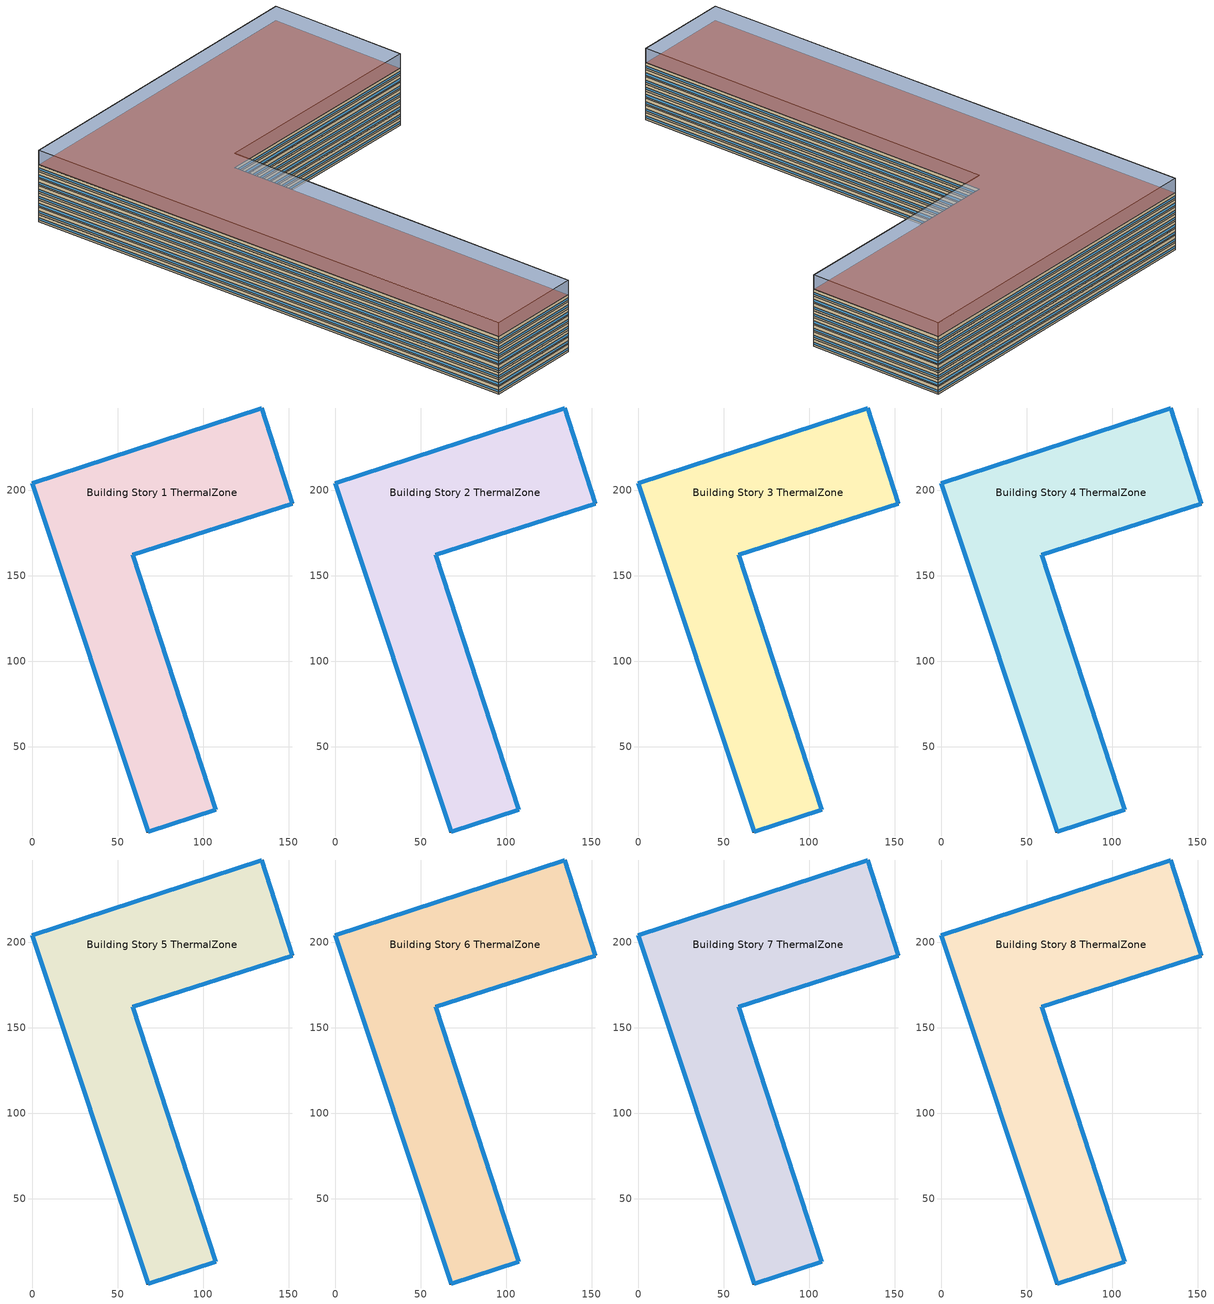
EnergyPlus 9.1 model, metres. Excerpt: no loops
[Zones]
Building Story 1 ThermalZone
 floor ground (Typical Insulated Carpeted 6in Slab Floor): 67.97,0 0,204.25 134.29,248.23 152.15,192.3 58.91,162.21 107.41,12.92 z0
 wall outside (Typical Insulated Exterior Mass Wall R-9.62): 0,204.25 67.97,0 107.41,12.92 58.91,162.21 152.15,192.3 134.29,248.23 0,204.25 z0:3
 window (U 0.57 SHGC 0.49 Dbl Blue 6mm/6mm Air): 0.01,204.22 67.96,0.02 / 134.26,248.22 0.02,204.26 / 152.14,192.33 134.29,248.21 / 58.93,162.22 152.12,192.3 / 107.4,12.94 58.92,162.18 / 68,0.01 107.38,12.91 z0.76:1.66
 ceiling adiabatic (Typical IEAD Roof R-15.87): 107.41,12.92 58.91,162.21 152.15,192.3 134.29,248.23 0,204.25 67.97,0 z3
Building Story 2 ThermalZone
 floor adiabatic (LargeHotel Interior Floor): 67.97,0 0,204.25 134.29,248.23 152.15,192.3 58.91,162.21 107.41,12.92 z3
 wall outside (Typical Insulated Exterior Mass Wall R-9.62): 0,204.25 67.97,0 107.41,12.92 58.91,162.21 152.15,192.3 134.29,248.23 0,204.25 z3:6
 window (U 0.57 SHGC 0.49 Dbl Blue 6mm/6mm Air): 0.01,204.22 67.96,0.02 / 134.26,248.22 0.02,204.26 / 152.14,192.33 134.29,248.21 / 58.93,162.22 152.12,192.3 / 107.4,12.94 58.92,162.18 / 68,0.01 107.38,12.91 z3.76:4.66
 ceiling adiabatic (Typical IEAD Roof R-15.87): 107.41,12.92 58.91,162.21 152.15,192.3 134.29,248.23 0,204.25 67.97,0 z6
Building Story 3 ThermalZone
 floor adiabatic (LargeHotel Interior Floor): 67.97,0 0,204.25 134.29,248.23 152.15,192.3 58.91,162.21 107.41,12.92 z6
 wall outside (Typical Insulated Exterior Mass Wall R-9.62): 0,204.25 67.97,0 107.41,12.92 58.91,162.21 152.15,192.3 134.29,248.23 0,204.25 z6:9
 window (U 0.57 SHGC 0.49 Dbl Blue 6mm/6mm Air): 0.01,204.22 67.96,0.02 / 134.26,248.22 0.02,204.26 / 152.14,192.33 134.29,248.21 / 58.93,162.22 152.12,192.3 / 107.4,12.94 58.92,162.18 / 68,0.01 107.38,12.91 z6.76:7.66
 ceiling adiabatic (Typical IEAD Roof R-15.87): 107.41,12.92 58.91,162.21 152.15,192.3 134.29,248.23 0,204.25 67.97,0 z9
Building Story 4 ThermalZone
 floor adiabatic (LargeHotel Interior Floor): 67.97,0 0,204.25 134.29,248.23 152.15,192.3 58.91,162.21 107.41,12.92 z9
 wall outside (Typical Insulated Exterior Mass Wall R-9.62): 0,204.25 67.97,0 107.41,12.92 58.91,162.21 152.15,192.3 134.29,248.23 0,204.25 z9:12
 window (U 0.57 SHGC 0.49 Dbl Blue 6mm/6mm Air): 0.01,204.22 67.96,0.02 / 134.26,248.22 0.02,204.26 / 152.14,192.33 134.29,248.21 / 58.93,162.22 152.12,192.3 / 107.4,12.94 58.92,162.18 / 68,0.01 107.38,12.91 z9.76:10.66
 ceiling adiabatic (Typical IEAD Roof R-15.87): 107.41,12.92 58.91,162.21 152.15,192.3 134.29,248.23 0,204.25 67.97,0 z12
Building Story 5 ThermalZone
 floor adiabatic (LargeHotel Interior Floor): 67.97,0 0,204.25 134.29,248.23 152.15,192.3 58.91,162.21 107.41,12.92 z12
 wall outside (Typical Insulated Exterior Mass Wall R-9.62): 0,204.25 67.97,0 107.41,12.92 58.91,162.21 152.15,192.3 134.29,248.23 0,204.25 z12:15
 window (U 0.57 SHGC 0.49 Dbl Blue 6mm/6mm Air): 0.01,204.22 67.96,0.02 / 134.26,248.22 0.02,204.26 / 152.14,192.33 134.29,248.21 / 58.93,162.22 152.12,192.3 / 107.4,12.94 58.92,162.18 / 68,0.01 107.38,12.91 z12.76:13.66
 ceiling adiabatic (Typical IEAD Roof R-15.87): 107.41,12.92 58.91,162.21 152.15,192.3 134.29,248.23 0,204.25 67.97,0 z15
Building Story 6 ThermalZone
 floor adiabatic (LargeHotel Interior Floor): 67.97,0 0,204.25 134.29,248.23 152.15,192.3 58.91,162.21 107.41,12.92 z15
 wall outside (Typical Insulated Exterior Mass Wall R-9.62): 0,204.25 67.97,0 107.41,12.92 58.91,162.21 152.15,192.3 134.29,248.23 0,204.25 z15:18
 window (U 0.57 SHGC 0.49 Dbl Blue 6mm/6mm Air): 0.01,204.22 67.96,0.02 / 134.26,248.22 0.02,204.26 / 152.14,192.33 134.29,248.21 / 58.93,162.22 152.12,192.3 / 107.4,12.94 58.92,162.18 / 68,0.01 107.38,12.91 z15.76:16.66
 ceiling adiabatic (Typical IEAD Roof R-15.87): 107.41,12.92 58.91,162.21 152.15,192.3 134.29,248.23 0,204.25 67.97,0 z18
Building Story 7 ThermalZone
 floor adiabatic (LargeHotel Interior Floor): 67.97,0 0,204.25 134.29,248.23 152.15,192.3 58.91,162.21 107.41,12.92 z18
 wall outside (Typical Insulated Exterior Mass Wall R-9.62): 0,204.25 67.97,0 107.41,12.92 58.91,162.21 152.15,192.3 134.29,248.23 0,204.25 z18:21
 window (U 0.57 SHGC 0.49 Dbl Blue 6mm/6mm Air): 0.01,204.22 67.96,0.02 / 134.26,248.22 0.02,204.26 / 152.14,192.33 134.29,248.21 / 58.93,162.22 152.12,192.3 / 107.4,12.94 58.92,162.18 / 68,0.01 107.38,12.91 z18.76:19.66
 ceiling adiabatic (Typical IEAD Roof R-15.87): 107.41,12.92 58.91,162.21 152.15,192.3 134.29,248.23 0,204.25 67.97,0 z21
Building Story 8 ThermalZone
 floor adiabatic (LargeHotel Interior Floor): 67.97,0 0,204.25 134.29,248.23 152.15,192.3 58.91,162.21 107.41,12.92 z21
 wall outside (Typical Insulated Exterior Mass Wall R-9.62): 0,204.25 67.97,0 107.41,12.92 58.91,162.21 152.15,192.3 134.29,248.23 0,204.25 z21:24
 window (U 0.57 SHGC 0.49 Dbl Blue 6mm/6mm Air): 0.01,204.22 67.96,0.02 / 134.26,248.22 0.02,204.26 / 152.14,192.33 134.29,248.21 / 58.93,162.22 152.12,192.3 / 107.4,12.94 58.92,162.18 / 68,0.01 107.38,12.91 z21.76:22.66
 roof outside (Typical IEAD Roof R-15.87): 107.41,12.92 58.91,162.21 152.15,192.3 134.29,248.23 0,204.25 67.97,0 z24
shading: 0,204.25 67.97,0 / 67.97,0 107.41,12.92 / 107.41,12.92 58.91,162.21 / 58.91,162.21 152.15,192.3 / 152.15,192.3 134.29,248.23 / 134.29,248.23 0,204.25 z0:3; 0,204.25 67.97,0 / 67.97,0 107.41,12.92 / 107.41,12.92 58.91,162.21 / 58.91,162.21 152.15,192.3 / 152.15,192.3 134.29,248.23 / 134.29,248.23 0,204.25 z0:18; 0,204.25 67.97,0 / 134.29,248.23 0,204.25 / 152.15,192.3 134.29,248.23 / 58.91,162.21 152.15,192.3 / 107.41,12.92 58.91,162.21 / 67.97,0 107.41,12.92 / 0,204.25 67.97,0 / 67.97,0 107.41,12.92 / 107.41,12.92 58.91,162.21 / 58.91,162.21 152.15,192.3 / 152.15,192.3 134.29,248.23 / 134.29,248.23 0,204.25 z0:9; 152.15,192.3 134.29,248.23 / 134.29,248.23 0,204.25 / 0,204.25 67.97,0 / 67.97,0 107.41,12.92 / 107.41,12.92 58.91,162.21 / 58.91,162.21 152.15,192.3 z0:30; 67.97,0 0,204.25 134.29,248.23 152.15,192.3 58.91,162.21 107.41,12.92 z0; 107.41,12.92 58.91,162.21 152.15,192.3 134.29,248.23 0,204.25 67.97,0 z3; 107.41,12.92 58.91,162.21 152.15,192.3 134.29,248.23 0,204.25 67.97,0 z18; 67.97,0 0,204.25 134.29,248.23 152.15,192.3 58.91,162.21 107.41,12.92 z0; 67.97,0 0,204.25 134.29,248.23 152.15,192.3 58.91,162.21 107.41,12.92 z0; 107.41,12.92 58.91,162.21 152.15,192.3 134.29,248.23 0,204.25 67.97,0 z9; 67.97,0 0,204.25 134.29,248.23 152.15,192.3 58.91,162.21 107.41,12.92 z0; 107.41,12.92 58.91,162.21 152.15,192.3 134.29,248.23 0,204.25 67.97,0 z9; 107.41,12.92 58.91,162.21 152.15,192.3 134.29,248.23 0,204.25 67.97,0 z30; 67.97,0 0,204.25 134.29,248.23 152.15,192.3 58.91,162.21 107.41,12.92 z0
[Building]
Mixed use 2: Terrain=City
[Site:Location]
Buffalo Niagara Intl Ap_NY_USA: Latitude {deg}=42.8177; Longitude {deg}=-78.8525; Time Zone {hr}=-5; Elevation {m}=215
[Site:GroundTemperature:BuildingSurface]
19.74, 19.69, 19.85, 20.06, 20.27, 20.46, 20.61, 20.65, 20.6, 20.38, 20.19, 19.9
[Site:WaterMainsTemperature]
Calculation Method=Correlation; Annual Average Outdoor Air Temperature {C}=8.96667; Maximum Difference In Monthly Average Outdoor Air Temperatures {deltaC}=26.2
[SizingPeriod:DesignDay] Day of Month=21; Dry-Bulb Temperature Range Modifier Type=DefaultMultipliers; Humidity Condition Type=Wetbulb; Barometric Pressure {Pa}=98769; Rain Indicator=No; Snow Indicator=No; Daylight Saving Time Indicator=No
Name | Month | Day Type | Maximum Dry-Bulb Temperature {C} | Daily Dry-Bulb Temperature Range {deltaC} | Wetbulb or DewPoint at Maximum Dry-Bulb {C} | Wind Speed {m/s} | Wind Direction {deg} | Solar Model Indicator | ASHRAE Clear Sky Optical Depth for Beam Irradiance (taub) | ASHRAE Clear Sky Optical Depth for Diffuse Irradiance (taud) | Sky Clearness
Buffalo Niagara Intl Ap Ann Clg .4% Condns DB=>MWB | 7 | SummerDesignDay | 30.3 | 9.3 | 21.8 | 5.7 | 240 | ASHRAETau | 0.462 | 2.001
Buffalo Niagara Intl Ap Ann Clg .4% Condns WB=>MDB | 7 | SummerDesignDay | 27.8 | 9.3 | 23.8 | 5.7 | 240 | ASHRAETau | 0.462 | 2.001
Buffalo Niagara Intl Ap Ann Htg 99.6% Condns DB | 1 | WinterDesignDay | -16.3 | 0 | -16.3 | 5.1 | 270 | ASHRAEClearSky |  |  | 0
[Material] Thermal Absorptance=0.9
Name | Roughness | Thickness {m} | Conductivity {W/m-K} | Density {kg/m3} | Specific Heat {J/kg-K} | Solar Absorptance | Visible Absorptance
1/2IN Gypsum | Smooth | 0.0127 | 0.16 | 784.9 | 830 | 0.4 | 0.4
100mm Normalweight concrete floor | MediumRough | 0.1016 | 2.31045 | 2322 | 832.557 | 0 | 0
1IN Stucco | Smooth | 0.0253 | 0.6918 | 1858 | 837 | 0.7 | 0.92
6 in. Normalweight Concrete Floor | MediumRough | 0.1524 | 2.31 | 2322 | 832 | 0.7 | 0.7
8IN CONCRETE HW RefBldg | Rough | 0.2032 | 1.311 | 2240 | 836.8 | 0.7 | 0.7
Metal Roof Surface | Smooth | 0.0008 | 45.28 | 7824 | 500 | 0.7 | 0.7
Roof Membrane | VeryRough | 0.0095 | 0.16 | 1121.29 | 1460 | 0.7 | 0.7
[Material:NoMass] Roughness=Smooth; Thermal Absorptance=0.9; Solar Absorptance=0.7
Name | Thermal Resistance {m2-K/W} | Visible Absorptance
CP02 CARPET PAD; Typical Carpet Pad | 0.21648 | 0.8
Nonres_Floor_Insulation | 2.88292 | 0.7
Typical Insulation R-14.76 | 2.59864 | 0.7
Typical Insulation R-7.23 | 1.27273 | 0.7
[WindowMaterial:Gas]
AIR 6MM: Gas Type=Air; Thickness {m}=0.0063
[WindowMaterial:Glazing] Optical Data Type=SpectralAverage; Thickness {m}=0.006; Infrared Transmittance at Normal Incidence=0; Front Side Infrared Hemispherical Emissivity=0.84; Back Side Infrared Hemispherical Emissivity=0.84; Conductivity {W/m-K}=0.9; Dirt Correction Factor for Solar and Visible Transmittance=1; Solar Diffusing=No
Name | Solar Transmittance at Normal Incidence | Front Side Solar Reflectance at Normal Incidence | Back Side Solar Reflectance at Normal Incidence | Visible Transmittance at Normal Incidence | Front Side Visible Reflectance at Normal Incidence | Back Side Visible Reflectance at Normal Incidence
BLUE 6MM | 0.48 | 0.05 | 0.05 | 0.57 | 0.06 | 0.06
CLEAR 6MM | 0.775 | 0.071 | 0.071 | 0.881 | 0.08 | 0.08
[Construction]
LargeHotel Interior Floor: Nonres_Floor_Insulation, 100mm Normalweight concrete floor, CP02 CARPET PAD
Typical IEAD Roof R-15.87: Roof Membrane, Typical Insulation R-14.76, Metal Roof Surface
Typical Insulated Carpeted 6in Slab Floor: 6 in. Normalweight Concrete Floor, Typical Carpet Pad
Typical Insulated Exterior Mass Wall R-9.62: 1IN Stucco, 8IN CONCRETE HW RefBldg, Typical Insulation R-7.23, 1/2IN Gypsum
U 0.57 SHGC 0.49 Dbl Blue 6mm/6mm Air: BLUE 6MM, AIR 6MM, CLEAR 6MM
[Zone]
Building Story 1 ThermalZone; Building Story 2 ThermalZone; Building Story 3 ThermalZone; Building Story 4 ThermalZone; Building Story 5 ThermalZone; Building Story 6 ThermalZone; Building Story 7 ThermalZone; Building Story 8 ThermalZone
[AvailabilityManager:NightCycle] Applicability Schedule=Always On Discrete; Control Type=CycleOnAny; Thermostat Tolerance {deltaC}=1; Cycling Run Time Control Type=FixedRunTime; Cycling Run Time {s}=1800
Name | Fan Schedule
Availability Manager Night Cycle 1 | 1 Zone VAV Occ Sch
Availability Manager Night Cycle 2 | 1 Zone VAV 1 Occ Sch
Availability Manager Night Cycle 3 | 1 Zone VAV 2 Occ Sch
Availability Manager Night Cycle 4 | 1 Zone VAV 3 Occ Sch
Availability Manager Night Cycle 5 | 1 Zone VAV 4 Occ Sch
Availability Manager Night Cycle 6 | 1 Zone VAV 5 Occ Sch
[AvailabilityManager:Scheduled] Schedule=Always On Discrete
1 Zone VAV OA System Availability Manager; 1 Zone VAV 1 OA System Availability Manager; 1 Zone VAV 2 OA System Availability Manager; 1 Zone VAV 3 OA System Availability Manager; 1 Zone VAV 4 OA System Availability Manager; 1 Zone VAV 5 OA System Availability Manager
[Exterior:Lights] Control Option=AstronomicalClock
Name | Schedule | Design Level {W}
Building Facades | Schedule Ruleset 1 | 3997.47
Entry Canopies | Always On Discrete | 2025
Main Entries | Always On Discrete | 575.2728
Other Doors | Always On Discrete | 4659.07
Parking Areas and Drives | Always On Discrete | 379305
[Fan:ZoneExhaust] Fan Total Efficiency=0.0660786; Pressure Rise {Pa}=124.544; System Availability Manager Coupling Mode=Decoupled
Name | Availability Schedule | Maximum Flow Rate {m3/s} | Flow Fraction Schedule
Zone FullServiceRestaurant Kitchen A  - Story Mid Exhaust Fan; Zone FullServiceRestaurant Kitchen C  - Story Mid Exhaust Fan | RestaurantSitDown Kitchen_Exhaust_SCH | 0.708873 | RestaurantSitDown Kitchen_Exhaust_SCH
Zone FullServiceRestaurant Kitchen A  - Story Mid2 Exhaust Fan; Zone FullServiceRestaurant Kitchen C  - Story Mid2 Exhaust Fan | RestaurantSitDown Kitchen_Exhaust_SCH | 1.37838 | RestaurantSitDown Kitchen_Exhaust_SCH
Zone FullServiceRestaurant Kitchen A end_b - Story Mid2 Exhaust Fan; Zone FullServiceRestaurant Kitchen C end_b - Story Mid2 Exhaust Fan | RestaurantSitDown Kitchen_Exhaust_SCH | 0.0743317 | RestaurantSitDown Kitchen_Exhaust_SCH
Zone FullServiceRestaurant Kitchen B  - Story Mid Exhaust Fan | RestaurantSitDown Kitchen_Exhaust_SCH | 8.02792 | RestaurantSitDown Kitchen_Exhaust_SCH
Zone FullServiceRestaurant Kitchen B  - Story Mid2 Exhaust Fan | RestaurantSitDown Kitchen_Exhaust_SCH | 15.6101 | RestaurantSitDown Kitchen_Exhaust_SCH
Zone FullServiceRestaurant Kitchen B end_b - Story Mid2 Exhaust Fan | RestaurantSitDown Kitchen_Exhaust_SCH | 0.8418 | RestaurantSitDown Kitchen_Exhaust_SCH
Zone LargeHotel Kitchen A  - Story Ground Exhaust Fan; Zone LargeHotel Kitchen C  - Story Ground Exhaust Fan | HotelLarge Kitchen_Exhaust_SCH | 0.122272 | HotelLarge Kitchen_Exhaust_SCH
Zone LargeHotel Kitchen B  - Story Ground Exhaust Fan | HotelLarge Kitchen_Exhaust_SCH | 1.38472 | HotelLarge Kitchen_Exhaust_SCH
[EnergyManagementSystem:Sensor] Output:Variable or Output:Meter Index Key=Environment
Name | Output:Variable or Output:Meter
Mains_Water_Temp_Sen; Mains_Water_Temp_Sen_1 | Site Mains Water Temperature
OAT; OAT_1; OAT_2; OAT_3; OAT_4; OAT_5 | Site Outdoor Air Drybulb Temperature
[EnergyManagementSystem:Actuator] Actuated Component Control Type=Schedule Value
Name | Actuated Component Unique | Actuated Component Type
Mains_Water_Temp_Act | Mains Water Temperature | Schedule:Constant
Mains_Water_Temp_Act_1 | Mains Water Temperature 1 | Schedule:Constant
SYS1ZoneVAV1ClgSch0 | OfficeMedium CLGSETP_SCH_NO_SETBACK | Schedule:Year
SYS1ZoneVAV1HtgSch0 | OfficeMedium HTGSETP_SCH_PACU_VAV_bot | Schedule:Year
SYS1ZoneVAV2ClgSch0 | RetailStripmall Type3_CLGSETP_SCH_NO_SETBACK | Schedule:Year
SYS1ZoneVAV2HtgSch0 | RetailStripmall Type3_HTGSETP_SCH_NO_OPTIMUM | Schedule:Year
SYS1ZoneVAV3ClgSch0 | RetailStripmall Type1_CLGSETP_SCH_NO_SETBACK | Schedule:Year
SYS1ZoneVAV3HtgSch0 | RetailStripmall Type1_HTGSETP_SCH_NO_OPTIMUM | Schedule:Year
SYS1ZoneVAV4ClgSch0; SYS1ZoneVAV5ClgSch0 | HotelLarge CLGSETP_SCH | Schedule:Year
SYS1ZoneVAV4HtgSch0; SYS1ZoneVAV5HtgSch0 | HotelLarge HTGSETP_SCH | Schedule:Year
SYS1ZoneVAVClgSch0 | RestaurantSitDown CLGSETP_SCH_NO_SETBACK | Schedule:Year
SYS1ZoneVAVHtgSch0 | RestaurantSitDown HTGSETP_SCH_NO_OPTIMUM | Schedule:Year
[EnergyManagementSystem:Program]
Mains_Water_Prg: SET Mains_Water_Temp_Act = Mains_Water_Temp_Sen
Mains_Water_Prg_1: SET Mains_Water_Temp_Act_1 = Mains_Water_Temp_Sen_1
SYS1ZoneVAV1OptimumStartProg0: IF DaylightSavings==0 && DayOfWeek>1 && Hour==5 && OAT_1<23.9 && OAT_1>1.7; SET SYS1ZoneVAV1ClgSch0 = 29.4; SET SYS1ZoneVAV1HtgSch0 = 15.6; ELSEIF DaylightSavings==0 && DayOfWeek==1 && Hour==7 && OAT_1<23.9 && OAT_1>1.7; SET SYS1ZoneVAV1ClgSch0 = 29.4; SET SYS1ZoneVAV1HtgSch0 = 15.6; ELSEIF DaylightSavings==1 && DayOfWeek>1 && Hour==4 && OAT_1<23.9 && OAT_1>1.7; SET SYS1ZoneVAV1ClgSch0 = 29.4; SET SYS1ZoneVAV1HtgSch0 = 15.6; ELSEIF DaylightSavings==1 && DayOfWeek==1 && Hour==6 && OAT_1<23.9 && OAT_1>1.7; SET SYS1ZoneVAV1ClgSch0 = 29.4; SET SYS1ZoneVAV1HtgSch0 = 15.6; ELSE; SET SYS1ZoneVAV1ClgSch0 = NULL; SET SYS1ZoneVAV1HtgSch0 = NULL; ENDIF
SYS1ZoneVAV2OptimumStartProg0: IF DaylightSavings==0 && DayOfWeek>1 && Hour==5 && OAT_2<23.9 && OAT_2>1.7; SET SYS1ZoneVAV2ClgSch0 = 29.4; SET SYS1ZoneVAV2HtgSch0 = 15.6; ELSEIF DaylightSavings==0 && DayOfWeek==1 && Hour==7 && OAT_2<23.9 && OAT_2>1.7; SET SYS1ZoneVAV2ClgSch0 = 29.4; SET SYS1ZoneVAV2HtgSch0 = 15.6; ELSEIF DaylightSavings==1 && DayOfWeek>1 && Hour==4 && OAT_2<23.9 && OAT_2>1.7; SET SYS1ZoneVAV2ClgSch0 = 29.4; SET SYS1ZoneVAV2HtgSch0 = 15.6; ELSEIF DaylightSavings==1 && DayOfWeek==1 && Hour==6 && OAT_2<23.9 && OAT_2>1.7; SET SYS1ZoneVAV2ClgSch0 = 29.4; SET SYS1ZoneVAV2HtgSch0 = 15.6; ELSE; SET SYS1ZoneVAV2ClgSch0 = NULL; SET SYS1ZoneVAV2HtgSch0 = NULL; ENDIF
SYS1ZoneVAV3OptimumStartProg0: IF DaylightSavings==0 && DayOfWeek>1 && Hour==5 && OAT_3<23.9 && OAT_3>1.7; SET SYS1ZoneVAV3ClgSch0 = 29.4; SET SYS1ZoneVAV3HtgSch0 = 15.6; ELSEIF DaylightSavings==0 && DayOfWeek==1 && Hour==7 && OAT_3<23.9 && OAT_3>1.7; SET SYS1ZoneVAV3ClgSch0 = 29.4; SET SYS1ZoneVAV3HtgSch0 = 15.6; ELSEIF DaylightSavings==1 && DayOfWeek>1 && Hour==4 && OAT_3<23.9 && OAT_3>1.7; SET SYS1ZoneVAV3ClgSch0 = 29.4; SET SYS1ZoneVAV3HtgSch0 = 15.6; ELSEIF DaylightSavings==1 && DayOfWeek==1 && Hour==6 && OAT_3<23.9 && OAT_3>1.7; SET SYS1ZoneVAV3ClgSch0 = 29.4; SET SYS1ZoneVAV3HtgSch0 = 15.6; ELSE; SET SYS1ZoneVAV3ClgSch0 = NULL; SET SYS1ZoneVAV3HtgSch0 = NULL; ENDIF
SYS1ZoneVAV4OptimumStartProg0: IF DaylightSavings==0 && DayOfWeek>1 && Hour==5 && OAT_4<23.9 && OAT_4>1.7; SET SYS1ZoneVAV4ClgSch0 = 29.4; SET SYS1ZoneVAV4HtgSch0 = 15.6; ELSEIF DaylightSavings==0 && DayOfWeek==1 && Hour==7 && OAT_4<23.9 && OAT_4>1.7; SET SYS1ZoneVAV4ClgSch0 = 29.4; SET SYS1ZoneVAV4HtgSch0 = 15.6; ELSEIF DaylightSavings==1 && DayOfWeek>1 && Hour==4 && OAT_4<23.9 && OAT_4>1.7; SET SYS1ZoneVAV4ClgSch0 = 29.4; SET SYS1ZoneVAV4HtgSch0 = 15.6; ELSEIF DaylightSavings==1 && DayOfWeek==1 && Hour==6 && OAT_4<23.9 && OAT_4>1.7; SET SYS1ZoneVAV4ClgSch0 = 29.4; SET SYS1ZoneVAV4HtgSch0 = 15.6; ELSE; SET SYS1ZoneVAV4ClgSch0 = NULL; SET SYS1ZoneVAV4HtgSch0 = NULL; ENDIF
SYS1ZoneVAV5OptimumStartProg0: IF DaylightSavings==0 && DayOfWeek>1 && Hour==5 && OAT_5<23.9 && OAT_5>1.7; SET SYS1ZoneVAV5ClgSch0 = 29.4; SET SYS1ZoneVAV5HtgSch0 = 15.6; ELSEIF DaylightSavings==0 && DayOfWeek==1 && Hour==7 && OAT_5<23.9 && OAT_5>1.7; SET SYS1ZoneVAV5ClgSch0 = 29.4; SET SYS1ZoneVAV5HtgSch0 = 15.6; ELSEIF DaylightSavings==1 && DayOfWeek>1 && Hour==4 && OAT_5<23.9 && OAT_5>1.7; SET SYS1ZoneVAV5ClgSch0 = 29.4; SET SYS1ZoneVAV5HtgSch0 = 15.6; ELSEIF DaylightSavings==1 && DayOfWeek==1 && Hour==6 && OAT_5<23.9 && OAT_5>1.7; SET SYS1ZoneVAV5ClgSch0 = 29.4; SET SYS1ZoneVAV5HtgSch0 = 15.6; ELSE; SET SYS1ZoneVAV5ClgSch0 = NULL; SET SYS1ZoneVAV5HtgSch0 = NULL; ENDIF
SYS1ZoneVAVOptimumStartProg0: IF DaylightSavings==0 && DayOfWeek>1 && Hour==5 && OAT<23.9 && OAT>1.7; SET SYS1ZoneVAVClgSch0 = 29.4; SET SYS1ZoneVAVHtgSch0 = 15.6; ELSEIF DaylightSavings==0 && DayOfWeek==1 && Hour==7 && OAT<23.9 && OAT>1.7; SET SYS1ZoneVAVClgSch0 = 29.4; SET SYS1ZoneVAVHtgSch0 = 15.6; ELSEIF DaylightSavings==1 && DayOfWeek>1 && Hour==4 && OAT<23.9 && OAT>1.7; SET SYS1ZoneVAVClgSch0 = 29.4; SET SYS1ZoneVAVHtgSch0 = 15.6; ELSEIF DaylightSavings==1 && DayOfWeek==1 && Hour==6 && OAT<23.9 && OAT>1.7; SET SYS1ZoneVAVClgSch0 = 29.4; SET SYS1ZoneVAVHtgSch0 = 15.6; ELSE; SET SYS1ZoneVAVClgSch0 = NULL; SET SYS1ZoneVAVHtgSch0 = NULL; ENDIF
[EnergyManagementSystem:ProgramCallingManager]
Mains_Water_Prg_Mgr: BeginTimestepBeforePredictor; Mains_Water_Prg
Mains_Water_Prg_Mgr 1: BeginTimestepBeforePredictor; Mains_Water_Prg_1
SYS1ZoneVAV1OptimumStartCallingManager0: BeginTimestepBeforePredictor; SYS1ZoneVAV1OptimumStartProg0
SYS1ZoneVAV2OptimumStartCallingManager0: BeginTimestepBeforePredictor; SYS1ZoneVAV2OptimumStartProg0
SYS1ZoneVAV3OptimumStartCallingManager0: BeginTimestepBeforePredictor; SYS1ZoneVAV3OptimumStartProg0
SYS1ZoneVAV4OptimumStartCallingManager0: BeginTimestepBeforePredictor; SYS1ZoneVAV4OptimumStartProg0
SYS1ZoneVAV5OptimumStartCallingManager0: BeginTimestepBeforePredictor; SYS1ZoneVAV5OptimumStartProg0
SYS1ZoneVAVOptimumStartCallingManager0: BeginTimestepBeforePredictor; SYS1ZoneVAVOptimumStartProg0
[Schedule:Day:Interval]
HotelLarge HTGSETP_SCH Default; HotelLarge HTGSETP_SCH Summer Design Day; HotelLarge HTGSETP_SCH Winter Design Day; RestaurantSitDown HTGSETP_SCH_NO_OPTIMUM Winter Design Day: No, 24:00, 21
HotelLarge CLGSETP_SCH Default; HotelLarge CLGSETP_SCH Summer Design Day; HotelLarge CLGSETP_SCH Winter Design Day; RestaurantSitDown CLGSETP_SCH_NO_SETBACK Default|Sat|Wkdy Day; RestaurantSitDown CLGSETP_SCH_NO_SETBACK Default; OfficeMedium CLGSETP_SCH_NO_SETBACK Default|WntrDsn|Sat|Wkdy Day; OfficeMedium CLGSETP_SCH_NO_SETBACK Default; OfficeMedium CLGSETP_SCH_NO_SETBACK Winter Design Day: No, 24:00, 24
RestaurantSitDown HTGSETP_SCH_NO_OPTIMUM Default|Sat|Wkdy Day; RestaurantSitDown HTGSETP_SCH_NO_OPTIMUM Default: No, 04:00, 15.6, 24:00, 21
RestaurantSitDown HTGSETP_SCH_NO_OPTIMUM Summer Design Day; OfficeMedium HTGSETP_SCH_PACU_VAV_bot Default; OfficeMedium HTGSETP_SCH_PACU_VAV_bot Summer Design Day: No, 24:00, 15.6
RestaurantSitDown CLGSETP_SCH_NO_SETBACK Summer Design Day: No, 05:00, 30, 06:00, 26, 24:00, 24
RestaurantSitDown CLGSETP_SCH_NO_SETBACK Winter Design Day: No, 24:00, 30
1 Zone VAV Occ Sch Default; HotelLarge Kitchen_Exhaust_SCH Default; HotelLarge Kitchen_Exhaust_SCH Summer Design Day; HotelLarge Kitchen_Exhaust_SCH Winter Design Day: No, 07:00, 0, 24:00, 1
1 Zone VAV Occ Sch Summer Design Day; 1 Zone VAV Occ Sch Winter Design Day; 1 Zone VAV 1 Occ Sch Summer Design Day; 1 Zone VAV 1 Occ Sch Winter Design Day; 1 Zone VAV 2 Occ Sch Summer Design Day; 1 Zone VAV 2 Occ Sch Winter Design Day; 1 Zone VAV 3 Occ Sch Summer Design Day; 1 Zone VAV 3 Occ Sch Winter Design Day; 1 Zone VAV 4 Occ Sch Default; 1 Zone VAV 4 Occ Sch Summer Design Day; 1 Zone VAV 4 Occ Sch Winter Design Day; 1 Zone VAV 5 Occ Sch Sunday; 1 Zone VAV 5 Occ Sch Summer Design Day; 1 Zone VAV 5 Occ Sch Winter Design Day: No, 24:00, 1
OfficeMedium HTGSETP_SCH_PACU_VAV_bot Wkdy Day: No, 05:00, 15.6, 22:00, 21, 24:00, 15.6
OfficeMedium HTGSETP_SCH_PACU_VAV_bot Sat Day: No, 05:00, 15.6, 17:00, 21, 24:00, 15.6
OfficeMedium HTGSETP_SCH_PACU_VAV_bot Winter Design Day: No, 05:00, 15.6, 06:00, 17.6, 07:00, 19.6, 22:00, 21, 24:00, 15.6
OfficeMedium CLGSETP_SCH_NO_SETBACK Summer Design Day: No, 05:00, 26.7, 06:00, 25.7, 07:00, 25, 22:00, 24, 24:00, 26.7
1 Zone VAV 1 Occ Sch Default: No, 07:00, 0, 18:00, 1, 24:00, 0
1 Zone VAV 1 Occ Sch Saturday: No, 08:00, 0, 12:00, 1, 24:00, 0
1 Zone VAV 1 Occ Sch Sunday: No, 24:00, 0
RetailStripmall Type3_HTGSETP_SCH_NO_OPTIMUM Wkdy Day: No, 08:00, 15.56, 21:00, 21.11, 24:00, 15.56
RetailStripmall Type3_HTGSETP_SCH_NO_OPTIMUM Sat Day: No, 08:00, 15.56, 19:00, 21.11, 24:00, 15.56
RetailStripmall Type3_HTGSETP_SCH_NO_OPTIMUM Default: No, 09:00, 15.56, 18:00, 21.11, 24:00, 15.56
RetailStripmall Type3_HTGSETP_SCH_NO_OPTIMUM Summer Design Day; RetailStripmall Type1_HTGSETP_SCH_NO_OPTIMUM Summer Design Day: No, 24:00, 15.56
RetailStripmall Type3_HTGSETP_SCH_NO_OPTIMUM Winter Design Day: No, 08:00, 15.56, 09:00, 18.33, 21:00, 21.11, 24:00, 15.56
RetailStripmall Type3_CLGSETP_SCH_NO_SETBACK Default|Sat|Wkdy Day; RetailStripmall Type3_CLGSETP_SCH_NO_SETBACK Default; RetailStripmall Type1_CLGSETP_SCH_NO_SETBACK Default|Sat|Fri|Mon|Tue|Wed|Thu Day; RetailStripmall Type1_CLGSETP_SCH_NO_SETBACK Default: No, 24:00, 23.89
RetailStripmall Type3_CLGSETP_SCH_NO_SETBACK Summer Design Day: No, 08:00, 29.44, 09:00, 26.67, 21:00, 23.89, 24:00, 29.44
RetailStripmall Type3_CLGSETP_SCH_NO_SETBACK Winter Design Day; RetailStripmall Type1_CLGSETP_SCH_NO_SETBACK Winter Design Day: No, 24:00, 29.44
1 Zone VAV 2 Occ Sch Default: No, 11:00, 0, 20:00, 1, 24:00, 0
1 Zone VAV 2 Occ Sch Saturday: No, 11:00, 0, 18:00, 1, 24:00, 0
1 Zone VAV 2 Occ Sch Sunday: No, 12:00, 0, 17:00, 1, 24:00, 0
RetailStripmall Type1_HTGSETP_SCH_NO_OPTIMUM Mon|Tue|Wed|Thu Day: No, 01:00, 21.11, 08:00, 15.56, 24:00, 21.11
RetailStripmall Type1_HTGSETP_SCH_NO_OPTIMUM Default|Sat|Fri Day; RetailStripmall Type1_HTGSETP_SCH_NO_OPTIMUM Default: No, 08:00, 15.56, 24:00, 21.11
RetailStripmall Type1_HTGSETP_SCH_NO_OPTIMUM Winter Design Day: No, 01:00, 21.11, 08:00, 15.56, 09:00, 18.33, 24:00, 21.11
RetailStripmall Type1_CLGSETP_SCH_NO_SETBACK Summer Design Day: No, 08:00, 29.44, 09:00, 26.67, 24:00, 23.89
1 Zone VAV 3 Occ Sch Default: No, 12:00, 0, 23:00, 1, 24:00, 0
1 Zone VAV 3 Occ Sch Saturday: No, 11:00, 0, 23:00, 1, 24:00, 0
1 Zone VAV 3 Occ Sch Sunday: No, 11:00, 0, 22:00, 1, 24:00, 0
1 Zone VAV 4 Occ Sch Sunday: No, 01:00, 1, 06:00, 0, 24:00, 1
1 Zone VAV 5 Occ Sch Default: No, 12:00, 1, 13:00, 0, 24:00, 1
RestaurantSitDown Kitchen_Exhaust_SCH Default; RestaurantSitDown Kitchen_Exhaust_SCH Default|WntrDsn|SmrDsn|Sun|Wkdy Day; RestaurantSitDown Kitchen_Exhaust_SCH Summer Design Day; RestaurantSitDown Kitchen_Exhaust_SCH Winter Design Day: No, 05:00, 0, 24:00, 1
Schedule Day 83: No, 06:00, 0, 24:00, 1
[Schedule:Week:Daily]
HotelLarge HTGSETP_SCH Week Rule - Jan1-Dec31: HotelLarge HTGSETP_SCH Default, HotelLarge HTGSETP_SCH Default, HotelLarge HTGSETP_SCH Default, HotelLarge HTGSETP_SCH Default, HotelLarge HTGSETP_SCH Default, HotelLarge HTGSETP_SCH Default, HotelLarge HTGSETP_SCH Default, HotelLarge HTGSETP_SCH Default, HotelLarge HTGSETP_SCH Summer Design Day, HotelLarge HTGSETP_SCH Winter Design Day, HotelLarge HTGSETP_SCH Default, HotelLarge HTGSETP_SCH Default
HotelLarge CLGSETP_SCH Week Rule - Jan1-Dec31: HotelLarge CLGSETP_SCH Default, HotelLarge CLGSETP_SCH Default, HotelLarge CLGSETP_SCH Default, HotelLarge CLGSETP_SCH Default, HotelLarge CLGSETP_SCH Default, HotelLarge CLGSETP_SCH Default, HotelLarge CLGSETP_SCH Default, HotelLarge CLGSETP_SCH Default, HotelLarge CLGSETP_SCH Summer Design Day, HotelLarge CLGSETP_SCH Winter Design Day, HotelLarge CLGSETP_SCH Default, HotelLarge CLGSETP_SCH Default
RestaurantSitDown HTGSETP_SCH_NO_OPTIMUM Week Rule - Jan1-Dec31: RestaurantSitDown HTGSETP_SCH_NO_OPTIMUM Default, RestaurantSitDown HTGSETP_SCH_NO_OPTIMUM Default|Sat|Wkdy Day, RestaurantSitDown HTGSETP_SCH_NO_OPTIMUM Default|Sat|Wkdy Day, RestaurantSitDown HTGSETP_SCH_NO_OPTIMUM Default|Sat|Wkdy Day, RestaurantSitDown HTGSETP_SCH_NO_OPTIMUM Default|Sat|Wkdy Day, RestaurantSitDown HTGSETP_SCH_NO_OPTIMUM Default|Sat|Wkdy Day, RestaurantSitDown HTGSETP_SCH_NO_OPTIMUM Default|Sat|Wkdy Day, RestaurantSitDown HTGSETP_SCH_NO_OPTIMUM Default, RestaurantSitDown HTGSETP_SCH_NO_OPTIMUM Summer Design Day, RestaurantSitDown HTGSETP_SCH_NO_OPTIMUM Winter Design Day, RestaurantSitDown HTGSETP_SCH_NO_OPTIMUM Default, RestaurantSitDown HTGSETP_SCH_NO_OPTIMUM Default
RestaurantSitDown CLGSETP_SCH_NO_SETBACK Week Rule - Jan1-Dec31: RestaurantSitDown CLGSETP_SCH_NO_SETBACK Default, RestaurantSitDown CLGSETP_SCH_NO_SETBACK Default|Sat|Wkdy Day, RestaurantSitDown CLGSETP_SCH_NO_SETBACK Default|Sat|Wkdy Day, RestaurantSitDown CLGSETP_SCH_NO_SETBACK Default|Sat|Wkdy Day, RestaurantSitDown CLGSETP_SCH_NO_SETBACK Default|Sat|Wkdy Day, RestaurantSitDown CLGSETP_SCH_NO_SETBACK Default|Sat|Wkdy Day, RestaurantSitDown CLGSETP_SCH_NO_SETBACK Default|Sat|Wkdy Day, RestaurantSitDown CLGSETP_SCH_NO_SETBACK Default, RestaurantSitDown CLGSETP_SCH_NO_SETBACK Summer Design Day, RestaurantSitDown CLGSETP_SCH_NO_SETBACK Winter Design Day, RestaurantSitDown CLGSETP_SCH_NO_SETBACK Default, RestaurantSitDown CLGSETP_SCH_NO_SETBACK Default
1 Zone VAV Occ Sch Week Rule - Jan1-Dec31: 1 Zone VAV Occ Sch Default, 1 Zone VAV Occ Sch Default, 1 Zone VAV Occ Sch Default, 1 Zone VAV Occ Sch Default, 1 Zone VAV Occ Sch Default, 1 Zone VAV Occ Sch Default, 1 Zone VAV Occ Sch Default, 1 Zone VAV Occ Sch Default, 1 Zone VAV Occ Sch Summer Design Day, 1 Zone VAV Occ Sch Winter Design Day, 1 Zone VAV Occ Sch Default, 1 Zone VAV Occ Sch Default
OfficeMedium HTGSETP_SCH_PACU_VAV_bot Week Rule - Jan1-Dec31: OfficeMedium HTGSETP_SCH_PACU_VAV_bot Default, OfficeMedium HTGSETP_SCH_PACU_VAV_bot Wkdy Day, OfficeMedium HTGSETP_SCH_PACU_VAV_bot Wkdy Day, OfficeMedium HTGSETP_SCH_PACU_VAV_bot Wkdy Day, OfficeMedium HTGSETP_SCH_PACU_VAV_bot Wkdy Day, OfficeMedium HTGSETP_SCH_PACU_VAV_bot Wkdy Day, OfficeMedium HTGSETP_SCH_PACU_VAV_bot Sat Day, OfficeMedium HTGSETP_SCH_PACU_VAV_bot Default, OfficeMedium HTGSETP_SCH_PACU_VAV_bot Summer Design Day, OfficeMedium HTGSETP_SCH_PACU_VAV_bot Winter Design Day, OfficeMedium HTGSETP_SCH_PACU_VAV_bot Default, OfficeMedium HTGSETP_SCH_PACU_VAV_bot Default
OfficeMedium CLGSETP_SCH_NO_SETBACK Week Rule - Jan1-Dec31: OfficeMedium CLGSETP_SCH_NO_SETBACK Default, OfficeMedium CLGSETP_SCH_NO_SETBACK Default|WntrDsn|Sat|Wkdy Day, OfficeMedium CLGSETP_SCH_NO_SETBACK Default|WntrDsn|Sat|Wkdy Day, OfficeMedium CLGSETP_SCH_NO_SETBACK Default|WntrDsn|Sat|Wkdy Day, OfficeMedium CLGSETP_SCH_NO_SETBACK Default|WntrDsn|Sat|Wkdy Day, OfficeMedium CLGSETP_SCH_NO_SETBACK Default|WntrDsn|Sat|Wkdy Day, OfficeMedium CLGSETP_SCH_NO_SETBACK Default|WntrDsn|Sat|Wkdy Day, OfficeMedium CLGSETP_SCH_NO_SETBACK Default, OfficeMedium CLGSETP_SCH_NO_SETBACK Summer Design Day, OfficeMedium CLGSETP_SCH_NO_SETBACK Winter Design Day, OfficeMedium CLGSETP_SCH_NO_SETBACK Default, OfficeMedium CLGSETP_SCH_NO_SETBACK Default
1 Zone VAV 1 Occ Sch Week Rule - Jan1-Jan6: 1 Zone VAV 1 Occ Sch Default, 1 Zone VAV 1 Occ Sch Default, 1 Zone VAV 1 Occ Sch Default, 1 Zone VAV 1 Occ Sch Default, 1 Zone VAV 1 Occ Sch Default, 1 Zone VAV 1 Occ Sch Default, 1 Zone VAV 1 Occ Sch Saturday, 1 Zone VAV 1 Occ Sch Default, 1 Zone VAV 1 Occ Sch Summer Design Day, 1 Zone VAV 1 Occ Sch Winter Design Day, 1 Zone VAV 1 Occ Sch Default, 1 Zone VAV 1 Occ Sch Default
1 Zone VAV 1 Occ Sch Week Rule - Jan7-Dec31: 1 Zone VAV 1 Occ Sch Sunday, 1 Zone VAV 1 Occ Sch Default, 1 Zone VAV 1 Occ Sch Default, 1 Zone VAV 1 Occ Sch Default, 1 Zone VAV 1 Occ Sch Default, 1 Zone VAV 1 Occ Sch Default, 1 Zone VAV 1 Occ Sch Saturday, 1 Zone VAV 1 Occ Sch Default, 1 Zone VAV 1 Occ Sch Summer Design Day, 1 Zone VAV 1 Occ Sch Winter Design Day, 1 Zone VAV 1 Occ Sch Default, 1 Zone VAV 1 Occ Sch Default
RetailStripmall Type3_HTGSETP_SCH_NO_OPTIMUM Week Rule - Jan1-Dec31: RetailStripmall Type3_HTGSETP_SCH_NO_OPTIMUM Default, RetailStripmall Type3_HTGSETP_SCH_NO_OPTIMUM Wkdy Day, RetailStripmall Type3_HTGSETP_SCH_NO_OPTIMUM Wkdy Day, RetailStripmall Type3_HTGSETP_SCH_NO_OPTIMUM Wkdy Day, RetailStripmall Type3_HTGSETP_SCH_NO_OPTIMUM Wkdy Day, RetailStripmall Type3_HTGSETP_SCH_NO_OPTIMUM Wkdy Day, RetailStripmall Type3_HTGSETP_SCH_NO_OPTIMUM Sat Day, RetailStripmall Type3_HTGSETP_SCH_NO_OPTIMUM Default, RetailStripmall Type3_HTGSETP_SCH_NO_OPTIMUM Summer Design Day, RetailStripmall Type3_HTGSETP_SCH_NO_OPTIMUM Winter Design Day, RetailStripmall Type3_HTGSETP_SCH_NO_OPTIMUM Default, RetailStripmall Type3_HTGSETP_SCH_NO_OPTIMUM Default
RetailStripmall Type3_CLGSETP_SCH_NO_SETBACK Week Rule - Jan1-Dec31: RetailStripmall Type3_CLGSETP_SCH_NO_SETBACK Default, RetailStripmall Type3_CLGSETP_SCH_NO_SETBACK Default|Sat|Wkdy Day, RetailStripmall Type3_CLGSETP_SCH_NO_SETBACK Default|Sat|Wkdy Day, RetailStripmall Type3_CLGSETP_SCH_NO_SETBACK Default|Sat|Wkdy Day, RetailStripmall Type3_CLGSETP_SCH_NO_SETBACK Default|Sat|Wkdy Day, RetailStripmall Type3_CLGSETP_SCH_NO_SETBACK Default|Sat|Wkdy Day, RetailStripmall Type3_CLGSETP_SCH_NO_SETBACK Default|Sat|Wkdy Day, RetailStripmall Type3_CLGSETP_SCH_NO_SETBACK Default, RetailStripmall Type3_CLGSETP_SCH_NO_SETBACK Summer Design Day, RetailStripmall Type3_CLGSETP_SCH_NO_SETBACK Winter Design Day, RetailStripmall Type3_CLGSETP_SCH_NO_SETBACK Default, RetailStripmall Type3_CLGSETP_SCH_NO_SETBACK Default
1 Zone VAV 2 Occ Sch Week Rule - Jan1-Jan6: 1 Zone VAV 2 Occ Sch Default, 1 Zone VAV 2 Occ Sch Default, 1 Zone VAV 2 Occ Sch Default, 1 Zone VAV 2 Occ Sch Default, 1 Zone VAV 2 Occ Sch Default, 1 Zone VAV 2 Occ Sch Default, 1 Zone VAV 2 Occ Sch Saturday, 1 Zone VAV 2 Occ Sch Default, 1 Zone VAV 2 Occ Sch Summer Design Day, 1 Zone VAV 2 Occ Sch Winter Design Day, 1 Zone VAV 2 Occ Sch Default, 1 Zone VAV 2 Occ Sch Default
1 Zone VAV 2 Occ Sch Week Rule - Jan7-Dec31: 1 Zone VAV 2 Occ Sch Sunday, 1 Zone VAV 2 Occ Sch Default, 1 Zone VAV 2 Occ Sch Default, 1 Zone VAV 2 Occ Sch Default, 1 Zone VAV 2 Occ Sch Default, 1 Zone VAV 2 Occ Sch Default, 1 Zone VAV 2 Occ Sch Saturday, 1 Zone VAV 2 Occ Sch Default, 1 Zone VAV 2 Occ Sch Summer Design Day, 1 Zone VAV 2 Occ Sch Winter Design Day, 1 Zone VAV 2 Occ Sch Default, 1 Zone VAV 2 Occ Sch Default
RetailStripmall Type1_HTGSETP_SCH_NO_OPTIMUM Week Rule - Jan1-Dec31: RetailStripmall Type1_HTGSETP_SCH_NO_OPTIMUM Default, RetailStripmall Type1_HTGSETP_SCH_NO_OPTIMUM Mon|Tue|Wed|Thu Day, RetailStripmall Type1_HTGSETP_SCH_NO_OPTIMUM Mon|Tue|Wed|Thu Day, RetailStripmall Type1_HTGSETP_SCH_NO_OPTIMUM Mon|Tue|Wed|Thu Day, RetailStripmall Type1_HTGSETP_SCH_NO_OPTIMUM Mon|Tue|Wed|Thu Day, RetailStripmall Type1_HTGSETP_SCH_NO_OPTIMUM Default|Sat|Fri Day, RetailStripmall Type1_HTGSETP_SCH_NO_OPTIMUM Default|Sat|Fri Day, RetailStripmall Type1_HTGSETP_SCH_NO_OPTIMUM Default, RetailStripmall Type1_HTGSETP_SCH_NO_OPTIMUM Summer Design Day, RetailStripmall Type1_HTGSETP_SCH_NO_OPTIMUM Winter Design Day, RetailStripmall Type1_HTGSETP_SCH_NO_OPTIMUM Default, RetailStripmall Type1_HTGSETP_SCH_NO_OPTIMUM Default
RetailStripmall Type1_CLGSETP_SCH_NO_SETBACK Week Rule - Jan1-Dec31: RetailStripmall Type1_CLGSETP_SCH_NO_SETBACK Default, RetailStripmall Type1_CLGSETP_SCH_NO_SETBACK Default|Sat|Fri|Mon|Tue|Wed|Thu Day, RetailStripmall Type1_CLGSETP_SCH_NO_SETBACK Default|Sat|Fri|Mon|Tue|Wed|Thu Day, RetailStripmall Type1_CLGSETP_SCH_NO_SETBACK Default|Sat|Fri|Mon|Tue|Wed|Thu Day, RetailStripmall Type1_CLGSETP_SCH_NO_SETBACK Default|Sat|Fri|Mon|Tue|Wed|Thu Day, RetailStripmall Type1_CLGSETP_SCH_NO_SETBACK Default|Sat|Fri|Mon|Tue|Wed|Thu Day, RetailStripmall Type1_CLGSETP_SCH_NO_SETBACK Default|Sat|Fri|Mon|Tue|Wed|Thu Day, RetailStripmall Type1_CLGSETP_SCH_NO_SETBACK Default, RetailStripmall Type1_CLGSETP_SCH_NO_SETBACK Summer Design Day, RetailStripmall Type1_CLGSETP_SCH_NO_SETBACK Winter Design Day, RetailStripmall Type1_CLGSETP_SCH_NO_SETBACK Default, RetailStripmall Type1_CLGSETP_SCH_NO_SETBACK Default
1 Zone VAV 3 Occ Sch Week Rule - Jan1-Jan6: 1 Zone VAV 3 Occ Sch Default, 1 Zone VAV 3 Occ Sch Default, 1 Zone VAV 3 Occ Sch Default, 1 Zone VAV 3 Occ Sch Default, 1 Zone VAV 3 Occ Sch Default, 1 Zone VAV 3 Occ Sch Default, 1 Zone VAV 3 Occ Sch Saturday, 1 Zone VAV 3 Occ Sch Default, 1 Zone VAV 3 Occ Sch Summer Design Day, 1 Zone VAV 3 Occ Sch Winter Design Day, 1 Zone VAV 3 Occ Sch Default, 1 Zone VAV 3 Occ Sch Default
1 Zone VAV 3 Occ Sch Week Rule - Jan7-Dec31: 1 Zone VAV 3 Occ Sch Sunday, 1 Zone VAV 3 Occ Sch Default, 1 Zone VAV 3 Occ Sch Default, 1 Zone VAV 3 Occ Sch Default, 1 Zone VAV 3 Occ Sch Default, 1 Zone VAV 3 Occ Sch Default, 1 Zone VAV 3 Occ Sch Saturday, 1 Zone VAV 3 Occ Sch Default, 1 Zone VAV 3 Occ Sch Summer Design Day, 1 Zone VAV 3 Occ Sch Winter Design Day, 1 Zone VAV 3 Occ Sch Default, 1 Zone VAV 3 Occ Sch Default
1 Zone VAV 4 Occ Sch Week Rule - Jan1-Jan6: 1 Zone VAV 4 Occ Sch Default, 1 Zone VAV 4 Occ Sch Default, 1 Zone VAV 4 Occ Sch Default, 1 Zone VAV 4 Occ Sch Default, 1 Zone VAV 4 Occ Sch Default, 1 Zone VAV 4 Occ Sch Default, 1 Zone VAV 4 Occ Sch Default, 1 Zone VAV 4 Occ Sch Default, 1 Zone VAV 4 Occ Sch Summer Design Day, 1 Zone VAV 4 Occ Sch Winter Design Day, 1 Zone VAV 4 Occ Sch Default, 1 Zone VAV 4 Occ Sch Default
1 Zone VAV 4 Occ Sch Week Rule - Jan7-Dec31: 1 Zone VAV 4 Occ Sch Sunday, 1 Zone VAV 4 Occ Sch Default, 1 Zone VAV 4 Occ Sch Default, 1 Zone VAV 4 Occ Sch Default, 1 Zone VAV 4 Occ Sch Default, 1 Zone VAV 4 Occ Sch Default, 1 Zone VAV 4 Occ Sch Default, 1 Zone VAV 4 Occ Sch Default, 1 Zone VAV 4 Occ Sch Summer Design Day, 1 Zone VAV 4 Occ Sch Winter Design Day, 1 Zone VAV 4 Occ Sch Default, 1 Zone VAV 4 Occ Sch Default
1 Zone VAV 5 Occ Sch Week Rule - Jan1-Jan6: 1 Zone VAV 5 Occ Sch Default, 1 Zone VAV 5 Occ Sch Default, 1 Zone VAV 5 Occ Sch Default, 1 Zone VAV 5 Occ Sch Default, 1 Zone VAV 5 Occ Sch Default, 1 Zone VAV 5 Occ Sch Default, 1 Zone VAV 5 Occ Sch Sunday, 1 Zone VAV 5 Occ Sch Default, 1 Zone VAV 5 Occ Sch Summer Design Day, 1 Zone VAV 5 Occ Sch Winter Design Day, 1 Zone VAV 5 Occ Sch Default, 1 Zone VAV 5 Occ Sch Default
1 Zone VAV 5 Occ Sch Week Rule - Jan7-Dec31: 1 Zone VAV 5 Occ Sch Sunday, 1 Zone VAV 5 Occ Sch Default, 1 Zone VAV 5 Occ Sch Default, 1 Zone VAV 5 Occ Sch Default, 1 Zone VAV 5 Occ Sch Default, 1 Zone VAV 5 Occ Sch Default, 1 Zone VAV 5 Occ Sch Sunday, 1 Zone VAV 5 Occ Sch Default, 1 Zone VAV 5 Occ Sch Summer Design Day, 1 Zone VAV 5 Occ Sch Winter Design Day, 1 Zone VAV 5 Occ Sch Default, 1 Zone VAV 5 Occ Sch Default
HotelLarge Kitchen_Exhaust_SCH Week Rule - Jan1-Dec31: HotelLarge Kitchen_Exhaust_SCH Default, HotelLarge Kitchen_Exhaust_SCH Default, HotelLarge Kitchen_Exhaust_SCH Default, HotelLarge Kitchen_Exhaust_SCH Default, HotelLarge Kitchen_Exhaust_SCH Default, HotelLarge Kitchen_Exhaust_SCH Default, HotelLarge Kitchen_Exhaust_SCH Default, HotelLarge Kitchen_Exhaust_SCH Default, HotelLarge Kitchen_Exhaust_SCH Summer Design Day, HotelLarge Kitchen_Exhaust_SCH Winter Design Day, HotelLarge Kitchen_Exhaust_SCH Default, HotelLarge Kitchen_Exhaust_SCH Default
RestaurantSitDown Kitchen_Exhaust_SCH Week Rule - Jan1-Jan6: RestaurantSitDown Kitchen_Exhaust_SCH Default, RestaurantSitDown Kitchen_Exhaust_SCH Default|WntrDsn|SmrDsn|Sun|Wkdy Day, RestaurantSitDown Kitchen_Exhaust_SCH Default|WntrDsn|SmrDsn|Sun|Wkdy Day, RestaurantSitDown Kitchen_Exhaust_SCH Default|WntrDsn|SmrDsn|Sun|Wkdy Day, RestaurantSitDown Kitchen_Exhaust_SCH Default|WntrDsn|SmrDsn|Sun|Wkdy Day, RestaurantSitDown Kitchen_Exhaust_SCH Default|WntrDsn|SmrDsn|Sun|Wkdy Day, RestaurantSitDown Kitchen_Exhaust_SCH Default, RestaurantSitDown Kitchen_Exhaust_SCH Default, RestaurantSitDown Kitchen_Exhaust_SCH Summer Design Day, RestaurantSitDown Kitchen_Exhaust_SCH Winter Design Day, RestaurantSitDown Kitchen_Exhaust_SCH Default, RestaurantSitDown Kitchen_Exhaust_SCH Default
RestaurantSitDown Kitchen_Exhaust_SCH Week Rule - Jan7-Dec31: RestaurantSitDown Kitchen_Exhaust_SCH Default|WntrDsn|SmrDsn|Sun|Wkdy Day, RestaurantSitDown Kitchen_Exhaust_SCH Default|WntrDsn|SmrDsn|Sun|Wkdy Day, RestaurantSitDown Kitchen_Exhaust_SCH Default|WntrDsn|SmrDsn|Sun|Wkdy Day, RestaurantSitDown Kitchen_Exhaust_SCH Default|WntrDsn|SmrDsn|Sun|Wkdy Day, RestaurantSitDown Kitchen_Exhaust_SCH Default|WntrDsn|SmrDsn|Sun|Wkdy Day, RestaurantSitDown Kitchen_Exhaust_SCH Default|WntrDsn|SmrDsn|Sun|Wkdy Day, RestaurantSitDown Kitchen_Exhaust_SCH Default, RestaurantSitDown Kitchen_Exhaust_SCH Default, RestaurantSitDown Kitchen_Exhaust_SCH Summer Design Day, RestaurantSitDown Kitchen_Exhaust_SCH Winter Design Day, RestaurantSitDown Kitchen_Exhaust_SCH Default, RestaurantSitDown Kitchen_Exhaust_SCH Default
Schedule Ruleset 1 Week Rule - Jan1-Dec31: Schedule Day 83, Schedule Day 83, Schedule Day 83, Schedule Day 83, Schedule Day 83, Schedule Day 83, Schedule Day 83, Schedule Day 83, Schedule Day 83, Schedule Day 83, Schedule Day 83, Schedule Day 83
[Schedule:Year]
HotelLarge HTGSETP_SCH: HotelLarge HTGSETP_SCH Week Rule - Jan1-Dec31, 1, 1, 12, 31
HotelLarge CLGSETP_SCH: HotelLarge CLGSETP_SCH Week Rule - Jan1-Dec31, 1, 1, 12, 31
RestaurantSitDown HTGSETP_SCH_NO_OPTIMUM: RestaurantSitDown HTGSETP_SCH_NO_OPTIMUM Week Rule - Jan1-Dec31, 1, 1, 12, 31
RestaurantSitDown CLGSETP_SCH_NO_SETBACK: RestaurantSitDown CLGSETP_SCH_NO_SETBACK Week Rule - Jan1-Dec31, 1, 1, 12, 31
1 Zone VAV Occ Sch: 1 Zone VAV Occ Sch Week Rule - Jan1-Dec31, 1, 1, 12, 31
OfficeMedium HTGSETP_SCH_PACU_VAV_bot: OfficeMedium HTGSETP_SCH_PACU_VAV_bot Week Rule - Jan1-Dec31, 1, 1, 12, 31
OfficeMedium CLGSETP_SCH_NO_SETBACK: OfficeMedium CLGSETP_SCH_NO_SETBACK Week Rule - Jan1-Dec31, 1, 1, 12, 31
1 Zone VAV 1 Occ Sch: 1 Zone VAV 1 Occ Sch Week Rule - Jan1-Jan6, 1, 1, 1, 6, 1 Zone VAV 1 Occ Sch Week Rule - Jan7-Dec31, 1, 7, 12, 31
RetailStripmall Type3_HTGSETP_SCH_NO_OPTIMUM: RetailStripmall Type3_HTGSETP_SCH_NO_OPTIMUM Week Rule - Jan1-Dec31, 1, 1, 12, 31
RetailStripmall Type3_CLGSETP_SCH_NO_SETBACK: RetailStripmall Type3_CLGSETP_SCH_NO_SETBACK Week Rule - Jan1-Dec31, 1, 1, 12, 31
1 Zone VAV 2 Occ Sch: 1 Zone VAV 2 Occ Sch Week Rule - Jan1-Jan6, 1, 1, 1, 6, 1 Zone VAV 2 Occ Sch Week Rule - Jan7-Dec31, 1, 7, 12, 31
RetailStripmall Type1_HTGSETP_SCH_NO_OPTIMUM: RetailStripmall Type1_HTGSETP_SCH_NO_OPTIMUM Week Rule - Jan1-Dec31, 1, 1, 12, 31
RetailStripmall Type1_CLGSETP_SCH_NO_SETBACK: RetailStripmall Type1_CLGSETP_SCH_NO_SETBACK Week Rule - Jan1-Dec31, 1, 1, 12, 31
1 Zone VAV 3 Occ Sch: 1 Zone VAV 3 Occ Sch Week Rule - Jan1-Jan6, 1, 1, 1, 6, 1 Zone VAV 3 Occ Sch Week Rule - Jan7-Dec31, 1, 7, 12, 31
1 Zone VAV 4 Occ Sch: 1 Zone VAV 4 Occ Sch Week Rule - Jan1-Jan6, 1, 1, 1, 6, 1 Zone VAV 4 Occ Sch Week Rule - Jan7-Dec31, 1, 7, 12, 31
1 Zone VAV 5 Occ Sch: 1 Zone VAV 5 Occ Sch Week Rule - Jan1-Jan6, 1, 1, 1, 6, 1 Zone VAV 5 Occ Sch Week Rule - Jan7-Dec31, 1, 7, 12, 31
HotelLarge Kitchen_Exhaust_SCH: HotelLarge Kitchen_Exhaust_SCH Week Rule - Jan1-Dec31, 1, 1, 12, 31
RestaurantSitDown Kitchen_Exhaust_SCH: RestaurantSitDown Kitchen_Exhaust_SCH Week Rule - Jan1-Jan6, 1, 1, 1, 6, RestaurantSitDown Kitchen_Exhaust_SCH Week Rule - Jan7-Dec31, 1, 7, 12, 31
Schedule Ruleset 1: Schedule Ruleset 1 Week Rule - Jan1-Dec31, 1, 1, 12, 31
[Schedule:Constant]
Name | Hourly Value
Always On Discrete | 1
Mains Water Temperature; Mains Water Temperature 1 | 10
